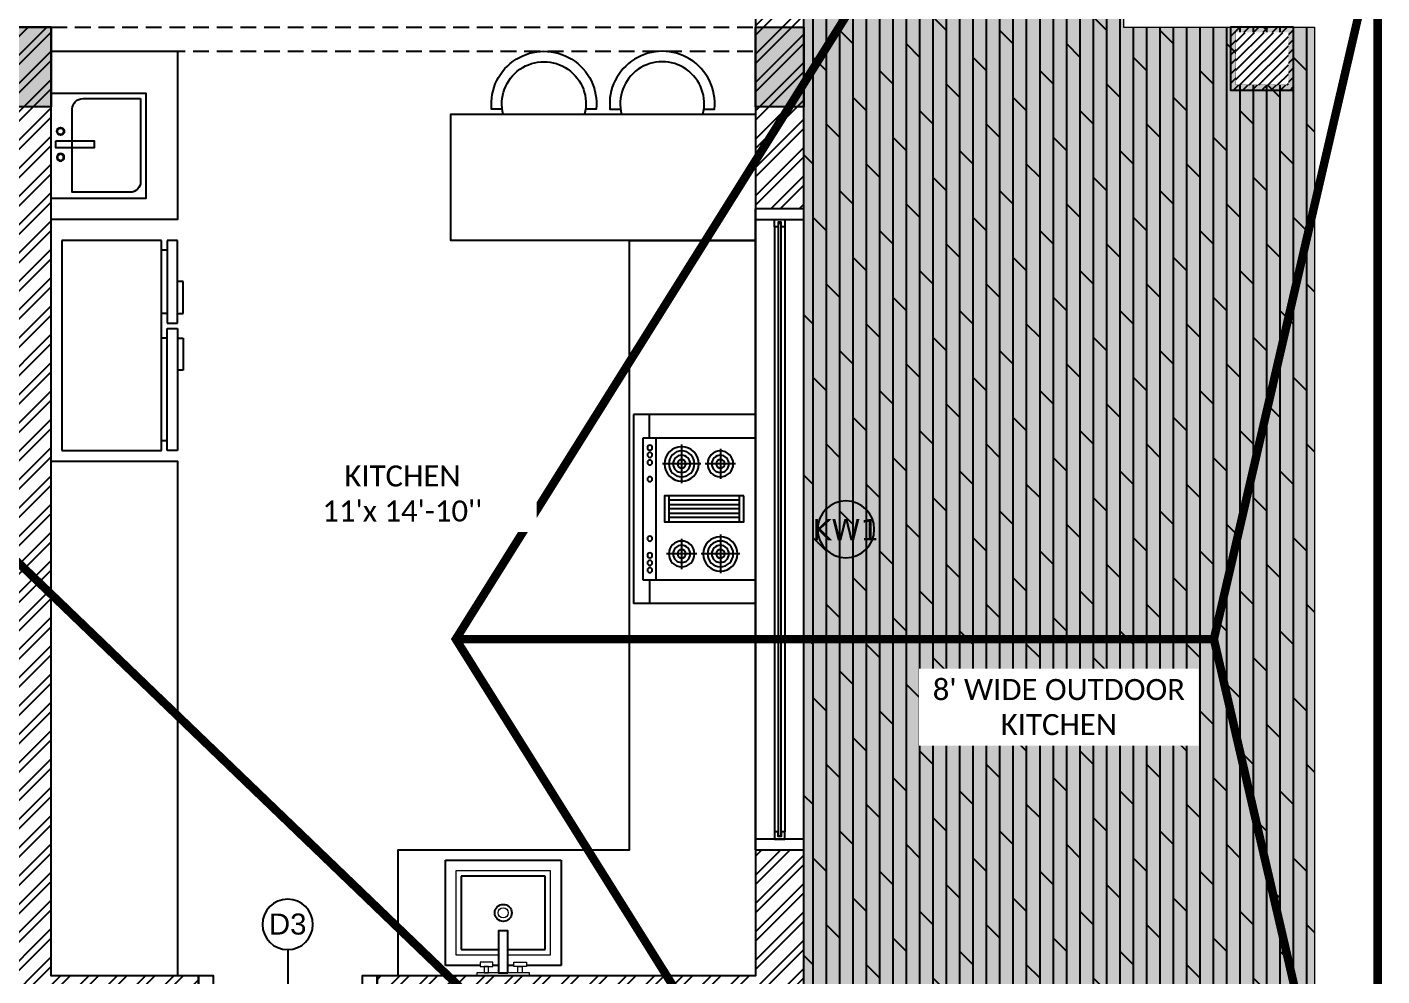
# Model space of a CAD drawing. Header units: millimetres. Extents: x -2842 to 18480, y -2414 to 14540.
# Drawn here: x 8425 to 14870, y 230 to 4745 of the extents above; entities that cross this region are included whole.
import ezdxf
from ezdxf.enums import TextEntityAlignment as Align

# ---------------------------------------------------------------- set-up
doc = ezdxf.new("R2010")
doc.units = ezdxf.units.MM
doc.header["$LTSCALE"] = 150
doc.linetypes.add('DASHED', pattern=[0.75, 0.5, -0.25])
for name, color, linetype in [('ad-Column', 3, 'Continuous'), ('ad-Column Hatch', 125, 'Continuous'), ('ad-Door', 11, 'Continuous'), ('ad-Elevation 10', 8, 'Continuous'), ('ad-Furniture', 8, 'Continuous'), ('ad-MS Columns', 1, 'Continuous'), ('ad-RCC', 3, 'Continuous'), ('ad-RCC Hatch', 125, 'Continuous'), ('ad-Text main', 7, 'Continuous'), ('ad-Text Main_Door&window Label', 7, 'Continuous'), ('ad-Wall', 240, 'Continuous'), ('ad-Wall hatch', 8, 'Continuous')]:
    doc.layers.add(name, color=color, linetype=linetype)
for name, color, linetype, true_color in [('ad-Glass Sectionline', 140, 'Continuous', 0x00bfff), ('ad-Primary Roof', 5, 'Continuous', 0x0000ff), ('ad-Secondary Roof', 6, 'Continuous', 0xff00ff), ('ad-Verandah', 7, 'Continuous', 0xa57c52)]:
    doc.layers.add(name, color=color, linetype=linetype, true_color=true_color)
doc.styles.add('6 U T S R N_Typical Floor Plan$0$3BHK-E(NB)$0$grid_text', font='verdana.ttf', dxfattribs={"width": 0.9})
doc.styles.add('New Text Style', font='arial.ttf', dxfattribs={"height": 100})
doc.styles.get("Standard").update_dxf_attribs({"font": 'calibril.ttf'})

# ---------------------------------------------------------------- blocks, each defined once
blk = doc.blocks.new('zw$6CCD')
at = {"layer": 'ad-Verandah', "transparency": 33554534}
h = blk.add_hatch(color=256, dxfattribs=at)
h.dxf.hatch_style = 1
h.paths.add_polyline_path([(6195, -13620), (12120, -13620), (12120, -4745), (13640, -4745), (13640, -8875), (14550, -8875), (14550, -14850), (6195, -14850)])
at = {"layer": 'ad-Verandah', "transparency": 33554687}
h = blk.add_hatch(dxfattribs=at)
h.set_pattern_fill('DOLMIT', color=256, scale=10, angle=90)
h.set_pattern_definition([(90, (6195, -14830), (-63.5, 2e-14), []), (135, (6195, -14830), (-127, -127), [89.8026, -179.605])])
h.paths.add_polyline_path([(6195, -13620), (12120, -13620), (12120, -4745), (13640, -4745), (13640, -8875), (14550, -8875), (14550, -14850), (6195, -14850)])
at = {"layer": 'ad-Verandah', "lineweight": 9}
blk.add_lwpolyline([(6195, -13620), (12120, -13620), (12120, -4745), (13640, -4745), (13640, -8875), (14550, -8875), (14550, -14850), (6195, -14850)], close=True, dxfattribs=at)
blk = doc.blocks.new('A$Cf0280c0a')
at = {"layer": 'ad-Furniture'}
for p, q in [((-0.4498, 0), (0.4498, 0)), ((-0.4498, -0.58), (-0.4498, 0)), ((-0.337, -0.0447), (0.337, -0.0447)), ((-0.337, -0.58), (-0.337, -0.0447)), ((0.337, -0.0447), (0.337, -0.58)), ((0.4498, -0.58), (0.4498, 0)), ((-0.337, -0.0754), (-0.4498, -0.0754)), ((-0.337, -0.1061), (0.337, -0.1061)), ((0.337, -0.0754), (0.4498, -0.0754)), ((-0.2142, -0.3207), (-0.2142, -0.137)), ((-0.0614, -0.1674), (0.0614, -0.1674)), ((-0.0409, -0.5039), (-0.0409, -0.1674)), ((-0.0205, -0.1674), (-0.0205, -0.5039)), ((0, -0.5039), (0, -0.1674)), ((0.0205, -0.1674), (0.0205, -0.5039)), ((0.0409, -0.5039), (0.0409, -0.1674)), ((0.2142, -0.3007), (0.2142, -0.157)), ((-0.3061, -0.2288), (-0.1223, -0.2288)), ((0.1423, -0.2288), (0.2861, -0.2288)), ((0.2142, -0.5049), (0.2142, -0.3212)), ((-0.2142, -0.4849), (-0.2142, -0.3412)), ((-0.2861, -0.413), (-0.1423, -0.413)), ((0.1223, -0.413), (0.3061, -0.413)), ((0.0614, -0.5039), (-0.0614, -0.5039)), ((-0.4498, -0.6), (-0.4498, -0.58)), ((0.4498, -0.58), (-0.4498, -0.58)), ((0.4498, -0.6), (0.4498, -0.58)), ((0.4498, -0.6), (-0.4498, -0.6))]:
    blk.add_line(p, q, dxfattribs=at)
blk.add_lwpolyline([(-0.0614, -0.5244), (-0.0614, -0.147), (0.0614, -0.147), (0.0614, -0.5244)], close=True, dxfattribs=at)
for centre, radius in [((-0.2916, -0.0777), 0.0116), ((-0.2569, -0.0777), 0.0116), ((-0.2208, -0.0777), 0.0116), ((-0.1413, -0.0777), 0.0116), ((0.1413, -0.0777), 0.0116), ((0.2208, -0.0777), 0.0116), ((0.2569, -0.0777), 0.0116), ((0.2916, -0.0777), 0.0116), ((-0.2142, -0.2288), 0.0819), ((-0.2142, -0.2288), 0.0614), ((-0.2142, -0.2288), 0.0409), ((0.2142, -0.2288), 0.0614), ((0.2142, -0.2288), 0.0409), ((-0.2142, -0.2288), 0.0205), ((0.2142, -0.2288), 0.0205), ((-0.2142, -0.413), 0.0614), ((-0.2142, -0.413), 0.0409), ((0.2142, -0.413), 0.0819), ((0.2142, -0.413), 0.0614), ((0.2142, -0.413), 0.0409), ((-0.2142, -0.413), 0.0205), ((0.2142, -0.413), 0.0205)]:
    blk.add_circle(centre, radius, dxfattribs=at)
blk = doc.blocks.new('3BHK+_A$0$ad_Sink')
for p, q in [((-550, 275), (-50, 275)), ((-550, -275), (-550, 275)), ((-50, 275), (-50, 110)), ((-125, 200), (-475, 200)), ((-475, 200), (-475, -200)), ((-125, 22.5), (-125, 200)), ((-50, 50), (-50, 22.5)), ((-125, -200), (-125, -22.5)), ((-50, -22.5), (-50, -50)), ((-50, -110), (-50, -275)), ((-475, -200), (-125, -200)), ((-50, -275), (-550, -275))]:
    blk.add_line(p, q)
at = {"lineweight": 9}
for p, q in [((-100, 225), (-500, 225)), ((-500, 225), (-500, -225)), ((-100, 22.5), (-100, 225)), ((-100, -225), (-100, -22.5)), ((-500, -225), (-100, -225))]:
    blk.add_line(p, q, dxfattribs=at)
for points in [[(-45, 110), (-45, 50), (-65, 50), (-65, 110)], [(-15, 90), (-15, 70), (-45, 70), (-45, 90)], [(0, -125), (0, 125), (-15, 125), (-15, -125)], [(-45, -110), (-45, -50), (-65, -50), (-65, -110)], [(-15, -90), (-15, -70), (-45, -70), (-45, -90)]]:
    blk.add_lwpolyline(points, close=True, dxfattribs=at)
blk.add_lwpolyline([(-15, 22.5), (-215, 22.5), (-215, -22.5), (-15, -22.5)], close=True)
blk.add_ellipse((-300, 0), major_axis=(28.7, -28.7), ratio=1, start_param=-0.7853985429507528, end_param=5.497786764228833)
at = {"lineweight": 5}
blk.add_ellipse((-300, 0), major_axis=(17.1, -17.1), ratio=1, start_param=-0.7853985429410391, end_param=5.497786764238548, dxfattribs=at)
blk = doc.blocks.new('zw$54AD')
blk.add_lwpolyline([(4.8, 25), (55.1, 25, 1.105542), (-442.4, 25), (-392.1, 25)], format="xyb")
blk.add_arc((-193.6, 50), 200, 345.52249, 194.47751)
blk = doc.blocks.new('3BHK+_A$0$ad_Fridge')
for p, q in [((0, 1000.9), (0, 0)), ((474.7, 1000.9, 0), (0, 1000.9)), ((474.7, 0, 0), (474.7, 1000.9, 0)), ((502.2, 1000.9, 0), (502.2, 606.9, 0)), ((550.5, 1000.9, 0), (502.2, 1000.9, 0)), ((550.5, 606.9, 0), (550.5, 1000.9, 0)), ((502.2, 954.4, 0), (474.7, 954.4, 0)), ((502.2, 954.4, 0), (474.7, 954.4, 0)), ((577.9, 805.8, 0), (550.5, 805.8, 0)), ((577.9, 653.4, 0), (577.9, 805.8, 0)), ((502.2, 653.4, 0), (474.7, 653.4, 0)), ((550.5, 653.4, 0), (577.9, 653.4, 0)), ((502.2, 606.9, 0), (550.5, 606.9, 0)), ((502.2, 0, 0), (502.2, 581.4, 0)), ((502.2, 581.4, 0), (550.5, 581.4, 0)), ((550.5, 581.4, 0), (550.5, 0, 0)), ((502.2, 534.9, 0), (474.7, 534.9, 0)), ((550.5, 534.9, 0), (577.9, 534.9, 0)), ((577.9, 534.9, 0), (577.9, 382.5, 0)), ((577.9, 382.5, 0), (550.5, 382.5, 0)), ((0, 0), (474.7, 0, 0)), ((502.2, 46.5, 0), (474.7, 46.5, 0)), ((550.5, 0, 0), (502.2, 0, 0))]:
    blk.add_line(p, q)
blk = doc.blocks.new('A$C1298c744')
for points in [[(0, -250), (-450, -250), (-450, 250), (0, 250)], [(-22.1, -24.4), (-203.9, -24.4), (-203.9, 9.7), (-22.1, 9.7)]]:
    blk.add_lwpolyline(points, close=True)
blk.add_lwpolyline([(-425, -225), (-425, 171.1, -0.414214), (-375, 221.1), (-100, 221.1), (-100, -175, -0.414214), (-150, -225)], format="xyb", close=True)
at = {"extrusion": (0, 0, -1)}
blk.add_ellipse((-44.1, 54.6), major_axis=(-12.6, 12.6), ratio=1, dxfattribs=at)
blk.add_ellipse((-44.1, 54.6), major_axis=(-10.5, -10.5), ratio=1, start_param=4.712389, end_param=10.995574, dxfattribs=at)
for major_axis, start_param, end_param in [((-12.6, -12.6), 4.712389, 10.995574), ((-10.5, -10.5), 3.141593, 9.424778)]:
    blk.add_ellipse((-44.1, -69.3), major_axis=major_axis, ratio=1, start_param=start_param, end_param=end_param)
blk = doc.blocks.new('zw$66EE')
at = {"layer": 'ad-Furniture', "linetype": 'DASHED'}
for points in [[(8540, 4745), (11890, 4745)], [(8540, 4630), (11890, 4630)]]:
    blk.add_lwpolyline(points, dxfattribs=at)
at = {"layer": 'ad-Furniture'}
for points in [[(8540, 4630), (9140, 4630), (9140, 3830), (8540, 3830)], [(11890, 4330), (11890, 3730), (10440, 3730), (10440, 4330)], [(11290, 3730), (11890, 3730), (11890, 230), (10190, 230), (10190, 830), (11290, 830)], [(8540, 2680), (9140, 2680), (9140, 230), (8540, 230)]]:
    blk.add_lwpolyline(points, close=True, dxfattribs=at)
at = {"layer": 'ad-Furniture', "xscale": -1}
blk.add_blockref('zw$54AD', (10690, 4330), dxfattribs=at)
at = {"layer": 'ad-Furniture'}
for name, p, rotation in [('zw$54AD', (11640, 4330), 359.9999999999998), ('A$C1298c744', (8540, 4180), 180), ('3BHK+_A$0$ad_Sink', (10690, 230), 270)]:
    blk.add_blockref(name, p, dxfattribs=dict(at, rotation=rotation))
for name, p, xscale, yscale, zscale, rotation in [('3BHK+_A$0$ad_Fridge', (8590, 2730), 0.9990749306197567, 0.9990749306197567, 0.9990749306197567, 359.9999999999998), ('A$Cf0280c0a', (11310, 2452.3), -1000.000000000002, 1000.000000000002, 1000, 89.99999999999962)]:
    blk.add_blockref(name, p, dxfattribs=dict(at, xscale=xscale, yscale=yscale, zscale=zscale, rotation=rotation))
blk = doc.blocks.new('6 U T S R N_Typical Floor Plan$0$ad_Window Tag')
blk.add_circle((0, 0), 150)
at = {"style": '6 U T S R N_Typical Floor Plan$0$3BHK-E(NB)$0$grid_text', "width": 0.9}
blk.add_attdef('D1', text='', height=125, dxfattribs=at).set_placement((0, 0), align=Align.MIDDLE_CENTER)
blk = doc.blocks.new('zw$6540')
at = {"layer": 'ad-Text Main_Door&window Label'}
ref = blk.add_blockref('6 U T S R N_Typical Floor Plan$0$ad_Window Tag', (12320, 2355), dxfattribs=dict(at, xscale=-0.9, yscale=0.9, zscale=0.9))
ref.add_attrib('D1', 'KW1', dxfattribs={"height": 101.25, "rotation": 2160, "style": '6 U T S R N_Typical Floor Plan$0$3BHK-E(NB)$0$grid_text'}).set_placement((12319, 2352.9), align=Align.MIDDLE_CENTER)
at = {"layer": 'ad-Text main', "char_height": 100, "attachment_point": 5, "bg_fill": 2}
for s, insert, width in [("KITCHEN\\P11'x 14'-10''", (10210.6, 2525.1), 1175.718), ("\\pxqc;8' WIDE OUTDOOR KITCHEN", (13333.2, 1508.8), 1229.075)]:
    blk.add_mtext(s, dxfattribs=dict(at, insert=insert, width=width))
blk = doc.blocks.new('*U207')
for p, q in [((8.3, -111.1), (41.7, -111.1)), ((25, -127.8), (25, -94.4)), ((563.8, -513.3), (548.9, -528.2)), ((498.7, -578.5), (513.6, -563.6))]:
    blk.add_line(p, q)
for points in [[(50, -100), (0, -100), (0, 0), (71.4, 0), (71.4, -35.7), (71.4, -50), (50, -50)], [(800, -100), (800, -50), (778.6, -50), (778.6, -35.7), (778.6, 0), (850, 0), (850, -100)], [(50, -100), (130.8, -180.8), (166.2, -145.5), (85.4, -64.6)], [(130.8, -180.8), (499.5, -549.5), (534.9, -514.2), (166.2, -145.5)], [(580.3, -630.3), (499.5, -549.5), (534.9, -514.2), (615.7, -595)]]:
    blk.add_lwpolyline(points, close=True)
for points in [[(560.7, -540), (588.2, -512.5), (525.4, -449.7), (517.5, -457.6), (574.5, -526.2)], [(525.4, -575.4), (497.9, -602.8), (435.1, -540), (442.9, -532.2), (511.5, -589.2)]]:
    blk.add_lwpolyline(points)
blk.add_circle((25, -111.1), 11.1)
at = {"color": 8, "linetype": 'DASHED', "lineweight": 0}
blk.add_arc((66, -108.5), 741.9, 268.18808, 1.81192, dxfattribs=at)
at = {"layer": 'ad-Text Main_Door&window Label'}
blk.add_line((425, 125), (425, -230), dxfattribs=at)
blk.add_circle((425.3, 245), 120, dxfattribs=at)
at = {"layer": 'ad-Text Main_Door&window Label', "style": 'New Text Style'}
blk.add_attdef('D1', text='', height=100, dxfattribs=at).set_placement((425.3, 245), align=Align.MIDDLE_CENTER)
blk = doc.blocks.new('zw$4DB2')
blk.add_wipeout([(0, 3050), (0, 0), (-230, 0), (-230, 3050)]).dxf.layer = 'ad-Elevation 10'
at = {"layer": 'ad-Elevation 10'}
for points in [[(-230, 3000), (0, 3000), (0, 3050), (-230, 3050)], [(-122, 2965), (-140, 2965), (-140, 3000), (-90, 3000), (-90, 2965), (-108, 2965), (-108, 2987), (-122, 2987)], [(-122, 85), (-140, 85), (-140, 50), (-90, 50), (-90, 85), (-108, 85), (-108, 63), (-122, 63)], [(-230, 50), (-230, 0), (0, 0), (0, 50)]]:
    blk.add_lwpolyline(points, close=True, dxfattribs=at)
for points in [[(-230, 0), (-230, 3050)], [(0, 0), (0, 3050)]]:
    blk.add_lwpolyline(points, dxfattribs=at)
at = {"layer": 'ad-Glass Sectionline'}
for points in [[(-140, 2965), (-140, 85)], [(-90, 2965), (-90, 85)]]:
    blk.add_lwpolyline(points, dxfattribs=at)
blk.add_lwpolyline([(-110, 2982.5), (-110, 65), (-120, 65), (-120, 2982.5)], close=True, dxfattribs=at)
blk = doc.blocks.new('zw$6266')
at = {"layer": 'ad-Wall hatch', "transparency": 33554610}
h = blk.add_hatch(dxfattribs=at)
h.set_pattern_fill('ANSI32', color=256, scale=10)
h.paths.add_polyline_path([(0, 13620), (0, 10305), (230, 10305), (230, 13390), (4880, 13390), (4880, 8645), (8540, 8645), (8540, 8760), (5110, 8760), (5110, 10500), (6075, 10500), (6075, 10615), (5110, 10615), (5110, 13390), (7525, 13390), (7525, 10615), (6875, 10615), (6875, 10500), (7640, 10500), (7640, 13390), (11890, 13390), (11890, 8760), (9440, 8760), (9440, 8645), (11890, 8645), (11890, 230), (10090, 230), (10090, 0), (12120, 0), (12120, 13620)])
h = blk.add_hatch(dxfattribs=at)
h.set_pattern_fill('ANSI32', color=256, scale=10)
h.set_pattern_definition([(45, (388744.33, 102900.03), (-67.35192, 67.35192), []), (45, (388789.235, 102900.03), (-67.35192, 67.35192), [])])
h.paths.add_polyline_path([(230, 8875), (230, 9105), (0, 9105), (0, 8645), (2830, 8645), (2830, 4745), (0, 4745), (0, 0), (9240, 0), (9240, 230), (8540, 230), (8540, 4745), (4780, 4745), (4780, 4515), (4995, 4515), (4995, 3930), (5110, 3930), (5110, 4630), (8310, 4630), (8310, 3130), (6860, 3130), (6860, 3015), (8310, 3015), (8310, 230), (5110, 230), (5110, 3015), (6060, 3015), (6060, 3130), (4995, 3130), (4995, 230), (230, 230), (230, 4515), (3880, 4515), (3880, 4745), (3060, 4745), (3060, 8875)])
at = {"layer": 'ad-Wall'}
blk.add_lwpolyline([(0, 0), (9240, 0), (9240, 230), (8540, 230), (8540, 4745), (4780, 4745)], dxfattribs=at)
at = {"layer": 'ad-Door', "ltscale": 5}
ref = blk.add_blockref('*U207', (10090, 230), dxfattribs=dict(at, xscale=-1, rotation=359.9999999999999))
ref.add_attrib('D1', 'D3', dxfattribs={"layer": 'ad-Text Main_Door&window Label', "height": 100, "rotation": 360, "style": 'New Text Style'}).set_placement((9664.7, 476.8), align=Align.MIDDLE_CENTER)
at = {"rotation": 359.9999999999999}
blk.add_blockref('zw$4DB2', (12120, 830), dxfattribs=at)
at = {"layer": 'ad-Wall'}
blk.add_lwpolyline([(7640, 13390), (11890, 13390), (11890, 8760), (9440, 8760), (9440, 8645), (11890, 8645), (11890, 230), (10090, 230), (10090, 0), (12120, 0), (12120, 13620), (0, 13620)], dxfattribs=at)
blk = doc.blocks.new('zw$B0BD')
blk.add_wipeout([(0, 0), (250, 0), (250, -250), (0, -250)])
at = {"layer": 'ad-MS Columns'}
h = blk.add_hatch(dxfattribs=at)
h.set_pattern_fill('ANSI31', color=256, scale=10)
h.set_pattern_definition([(45, (4e-12, -250), (-22.4506, 22.4506), [])])
h.paths.add_polyline_path([(0, 0), (250, 0), (250, -250), (0, -250)])
at = {"layer": 'ad-MS Columns', "const_width": 1}
blk.add_lwpolyline([(0, 0), (250, 0), (250, -250), (0, -250)], close=True, dxfattribs=at)
blk = doc.blocks.new('A$Cc8f236af')
at = {"layer": 'ad-MS Columns'}
blk.add_blockref('zw$B0BD', (2055, -8900), dxfattribs=at)
blk = doc.blocks.new('A$Ca594aa6c')
at = {"layer": 'ad-Primary Roof', "linetype": 'DASHED', "ltscale": 2, "const_width": 40}
blk.add_lwpolyline([(12570, -15450), (2380, -15450), (7475, -10550)], close=True, dxfattribs=at)
at = {"layer": 'ad-Secondary Roof', "linetype": 'DASHED', "ltscale": 2, "const_width": 40}
for points in [[(14850, -8425), (14070.7, -11787.5), (14850, -15150)], [(12570, -8425), (10464.6, -11787.5), (12570, -15150), (14850, -15150), (14850, -8425)]]:
    blk.add_lwpolyline(points, close=True, dxfattribs=at)
blk.add_lwpolyline([(14070.7, -11787.5), (10464.6, -11787.5)], dxfattribs=at)
blk = doc.blocks.new('1625W-Roof Plan')
at = {"rotation": 360}
blk.add_blockref('A$Ca594aa6c', (0, 13620), dxfattribs=at)
blk = doc.blocks.new('zw$6AA0')
at = {"layer": 'ad-Column Hatch', "transparency": 33554687}
h = blk.add_hatch(color=256, dxfattribs=at)
h.dxf.hatch_style = 1
h.paths.add_polyline_path([(0, -230), (380, -230), (380, 0), (0, 0)])
at = {"layer": 'ad-Column'}
blk.add_lwpolyline([(0, -230), (380, -230), (380, 0), (0, 0)], close=True, dxfattribs=at)
blk = doc.blocks.new('A$C42b14ea2')
at = {"layer": 'ad-RCC Hatch', "transparency": 33554687}
h = blk.add_hatch(dxfattribs=at)
h.set_pattern_fill('ANSI31', color=256, scale=10)
h.set_pattern_definition([(45, (13250, 8645), (-22.45064, 22.45064), [])])
h.paths.add_polyline_path([(0, 0), (300, 0), (300, 300), (0, 300)])
at = {"layer": 'ad-RCC'}
blk.add_lwpolyline([(0, 0), (300, 0), (300, 300), (0, 300)], close=True, dxfattribs=at)
blk = doc.blocks.new('1625W_Columns')
at = {"layer": 'ad-Column', "xscale": -1, "rotation": 270}
for p in [(8540, 4365), (12120, 4365)]:
    blk.add_blockref('zw$6AA0', p, dxfattribs=at)
at = {"layer": 'ad-RCC', "rotation": 180}
blk.add_blockref('A$C42b14ea2', (14450, 4745), dxfattribs=at)

msp = doc.modelspace()

# ---------------------------------------------------------------- block references
at = {"layer": 'ad-Verandah'}
msp.add_blockref('zw$6CCD', (0, 13620), dxfattribs=at)

# ---------------------------------------------------------------- next in the draw order: block references
at = {"layer": 'ad-Furniture'}
msp.add_blockref('zw$66EE', (0, 0), dxfattribs=at)

# ---------------------------------------------------------------- next in the draw order: block references
msp.add_blockref('zw$6266', (0, 0))

# ---------------------------------------------------------------- next in the draw order: block references
msp.add_blockref('1625W-Roof Plan', (0, 0))

# ---------------------------------------------------------------- next in the draw order: block references
msp.add_blockref('1625W_Columns', (0, 0))

# ---------------------------------------------------------------- next in the draw order: block references
at = {"layer": 'ad-MS Columns'}
msp.add_blockref('A$Cc8f236af', (12120, 13620), dxfattribs=at)

# ---------------------------------------------------------------- next in the draw order: block references
at = {"layer": 'ad-Text main'}
msp.add_blockref('zw$6540', (0, 0), dxfattribs=at)

doc.saveas('drawing.dxf')
